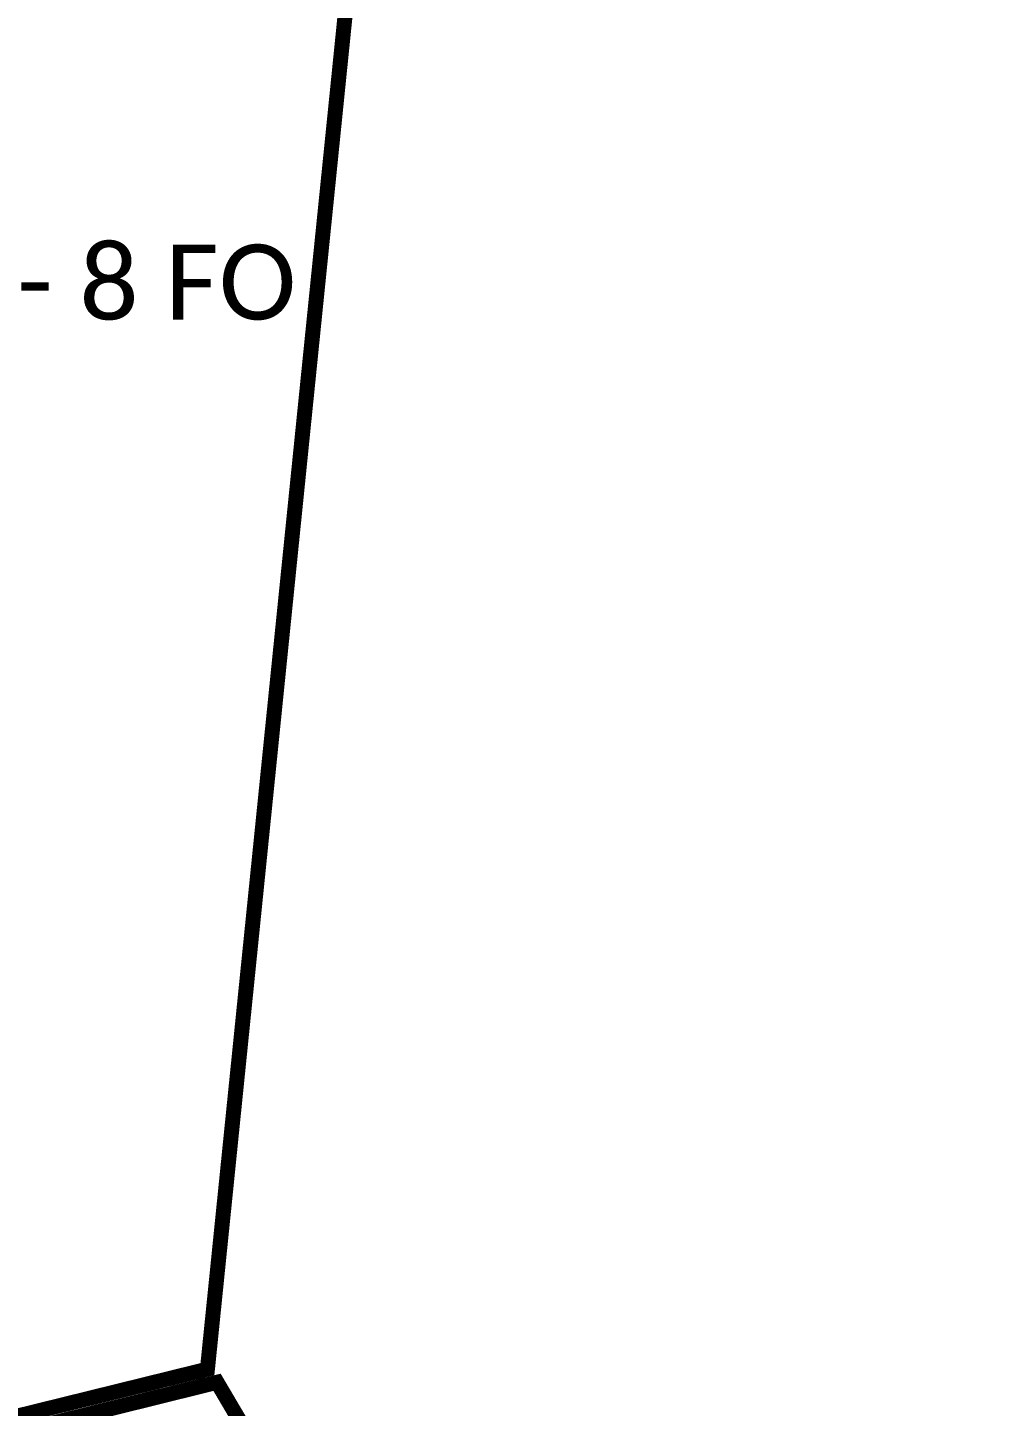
# Model space of a CAD drawing. Header units: millimetres. Extents: x 676447 to 689606, y 7455628 to 7463967.
# Drawn here: x 687953.1 to 688080.6, y 7460606.2 to 7460790 of the extents above; entities that cross this region are included whole.
import ezdxf

# ---------------------------------------------------------------- set-up
doc = ezdxf.new("R2010")
doc.units = ezdxf.units.MM
doc.header["$LTSCALE"] = 0.1
doc.header["$MEASUREMENT"] = 0
doc.layers.add('CELULARIZAÇÃO CABO 5', color=7, linetype='Continuous')
doc.styles.add('Legend', font='calibri.ttf')

msp = doc.modelspace()

# ---------------------------------------------------------------- linework, layer by layer
at = {"layer": 'CELULARIZAÇÃO CABO 5', "color": 3, "const_width": 2}
msp.add_lwpolyline([(687996.99, 7460806.92), (687977.09, 7460611.16), (687909.18, 7460594.39), (687886.72, 7460649.02), (687886.72, 7460649.02), (687883.54, 7460664.6), (687883.54, 7460664.6), (687889.52, 7460671.45), (687889.1, 7460693.69), (687869.99, 7460700.2), (687833.89, 7460781.87), (687865.17, 7460826.82)], dxfattribs=at)
at = {"layer": 'CELULARIZAÇÃO CABO 5', "color": 6, "const_width": 2}
msp.add_lwpolyline([(687832.07, 7460779.74), (687731.71, 7460680.45), (687829.52, 7460601.15), (687829.52, 7460601.15), (687863.87, 7460526), (687906.7, 7460513.34), (687894.17, 7460505.78), (687933.94, 7460486.64), (687933.94, 7460486.64), (687905.41, 7460401.32), (687981.65, 7460381.61), (688093.81, 7460413.41), (687978.37, 7460609.41), (687978.37, 7460609.41), (687907.78, 7460591.89), (687884.72, 7460648.05), (687884.72, 7460648.05), (687881.34, 7460665.34), (687887.11, 7460672.27), (687886.61, 7460692.44), (687868.2, 7460698.52), (687832.07, 7460779.74)], dxfattribs=at)

# ---------------------------------------------------------------- texts
at = {"layer": 'CELULARIZAÇÃO CABO 5', "insert": (687881.81, 7460777.74), "char_height": 10, "attachment_point": 1, "style": 'Legend'}
msp.add_mtext_dynamic_manual_height_columns("{\\C3;CEOS 66\\PS:208 UC's - 8 FO}", width=159.4451, gutter_width=5, heights=[42.5], dxfattribs=at)

doc.saveas('drawing.dxf')
